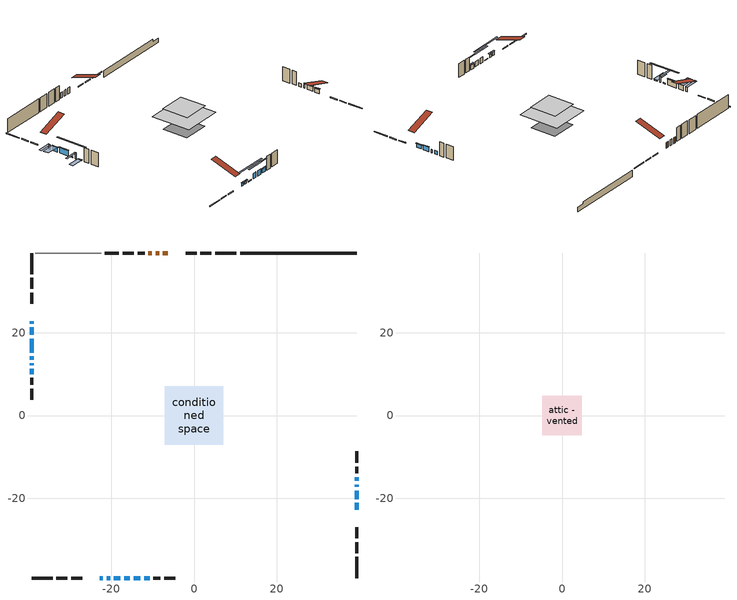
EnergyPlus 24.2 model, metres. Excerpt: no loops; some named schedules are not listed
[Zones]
conditioned space
 floor othersidecoefficients (Floor1 construction): -2.07,-2.07 -2.07,2.07 2.07,2.07 2.07,-2.07 z0.31
 floor adiabatic (AdiabaticFloorConstruction): -7.03,-7.03 -7.03,7.03 7.03,7.03 7.03,-7.03 z2.75
 floor foundation (Slab1 construction): -4.59,-4.59 -4.59,4.59 4.59,4.59 4.59,-4.59 z-2.01
 wall outside (RimJoist1 construction): 10.23,39.32 5.11,39.32 / -39.32,-39.32 -34.21,-39.32 / -39.32,39.32 -39.32,34.21 / 39.32,-39.32 39.32,-34.21 z0.31:0.61
 wall outside (RimJoist2 construction): 4.18,39.32 1.54,39.32 / -33.28,-39.32 -30.64,-39.32 / -39.32,33.28 -39.32,30.64 / 39.32,-33.28 39.32,-30.64 z0.31:0.61
 wall outside (RimJoist3 construction): 0.61,39.32 -2.02,39.32 / -29.71,-39.32 -27.07,-39.32 / -39.32,29.71 -39.32,27.07 / 39.32,-29.71 39.32,-27.07 z0.31:0.61
 wall outside (AdiabaticWallConstruction 1): -6.32,39.32 -7.53,39.32 / -10.21,39.32 -11.02,39.32 z0.31:2.34
 wall outside (AdiabaticWallConstruction): -39.32,22.78 -39.32,22.24 z0.31:1.96; -39.32,21.31 -39.32,19.48 z0.31:2.04; 39.32,-22.78 39.32,-21.15 z0.31:1.63; 39.32,-20.22 39.32,-18.16 z0.31:1.83; -22.78,-39.32 -22.04,-39.32 z0.31:1.45; -21.11,-39.32 -20.32,-39.32 z0.31:1.43; -39.32,18.56 -39.32,15.23 z0.31:2.28; -19.39,-39.32 -17.82,-39.32 / -39.32,14.31 -39.32,13.52 / -39.32,11.28 -39.32,10.01 z0.31:0.62; 39.32,-17.24 39.32,-16.74 / 39.32,-15.81 39.32,-14.94 z0.31:1.53; -16.89,-39.32 -15.54,-39.32 / -14.62,-39.32 -12.99,-39.32 z0.31:2.16; -12.06,-39.32 -10.74,-39.32 z0.31:1.86; -39.32,12.59 -39.32,12.21 z0.31:2.37
 wall outside (Wall1 construction): -11.95,39.32 -13.61,39.32 / -9.81,-39.32 -8.15,-39.32 / -39.32,9.08 -39.32,7.42 / 39.32,-14.01 39.32,-12.35 z0.31:5.19
 wall outside (Wall2 construction): -14.54,39.32 -17.26,39.32 / -7.22,-39.32 -4.5,-39.32 / -39.32,6.49 -39.32,3.77 / 39.32,-11.43 39.32,-8.71 z0.31:5.19
 wall foundation (FoundationWall1 construction): 11.16,39.32,-2.01 11.16,39.32,0.31 36.51,39.32,0.31 36.51,39.32,-0.53 39.32,39.32,-0.53 39.32,39.32,-2.01
 wall othersidecoefficients (AdiabaticWallConstruction 1): -8.46,39.32 -9.28,39.32 z0.31:2.34
 wall othersidecoefficients (Wall3 construction): -18.19,39.32 -21.55,39.32 z0.31:5.19
 wall adiabatic (Wall4 construction): -22.48,39.32 -38.39,39.32 z0.31:5.19
 window (WindowConstruction 13): -39.32,22.78 -39.32,22.24 z0.31:1.96
 window (WindowConstruction 7): -39.32,21.31 -39.32,19.48 z0.31:2.04
 window (WindowConstruction 8): 39.32,-22.78 39.32,-21.15 z0.31:1.63
 window (WindowConstruction 9): 39.32,-20.22 39.32,-18.16 z0.31:1.83
 window (WindowConstruction 10): -22.78,-39.32 -22.04,-39.32 z0.31:1.45
 window (WindowConstruction 11): -21.11,-39.32 -20.32,-39.32 z0.31:1.43
 window (WindowConstruction 12): -39.32,18.56 -39.32,15.23 z0.31:2.28
 window (WindowConstruction 14): -19.39,-39.32 -17.82,-39.32 z0.31:0.61
 window (WindowConstruction 15): -39.32,14.3 -39.32,13.52 z0.31:0.61
 window (WindowConstruction): 39.32,-17.24 39.32,-16.74 z0.31:1.53
 window (WindowConstruction 1): 39.32,-15.81 39.32,-14.94 z0.31:1.53
 window (WindowConstruction 2): -16.89,-39.32 -15.54,-39.32 z0.31:2.16
 window (WindowConstruction 3): -14.62,-39.32 -12.99,-39.32 z0.31:2.16
 window (WindowConstruction 4): -12.06,-39.32 -10.74,-39.32 z0.31:1.86
 window (WindowConstruction 5): -39.32,12.59 -39.32,12.21 z0.31:2.37
 window (WindowConstruction 6): -39.32,11.28 -39.32,10.01 z0.31:0.61
 door (Door): -6.32,39.32 -7.53,39.32 z0.31:2.34
 door inside (Door 1): -8.46,39.32 -9.28,39.32 z0.31:2.34
 door (Door 2): -10.21,39.32 -11.02,39.32 z0.31:2.34
 ceiling adiabatic (AdiabaticFloorConstruction): 7.03,-7.03 7.03,7.03 -7.03,7.03 -7.03,-7.03 z2.75
attic - vented
 floor to conditioned space (Floor2 construction Reversed): -4.75,-4.75 -4.75,4.75 4.75,4.75 4.75,-4.75 z5.19
 roof outside (Roof1 construction): -5.39,39.32,5.19 -5.39,30.07,8.27 -2.95,30.07,8.27 -2.95,39.32,5.19; -23.7,-39.32,5.19 -23.7,-30.07,8.27 -26.14,-30.07,8.27 -26.14,-39.32,5.19; -39.32,23.7,5.19 -30.07,23.7,8.27 -30.07,26.14,8.27 -39.32,26.14,5.19; 39.32,-23.7,5.19 30.07,-23.7,8.27 30.07,-26.14,8.27 39.32,-26.14,5.19
shading: -39.32,22.15 -39.32,22.87 -44.07,22.87 -44.07,22.15 z2.05; -39.32,19.39 -39.32,21.4 -44.07,21.4 -44.07,19.39 z2.13; 39.32,-20.95 39.32,-22.98 39.73,-22.98 39.73,-20.95 z1.83; 39.32,-17.96 39.32,-20.42 39.73,-20.42 39.73,-17.96 z2.04; -21.84,-39.32 -22.98,-39.32 -22.98,-39.73 -21.84,-39.73 z1.65; -20.12,-39.32 -21.31,-39.32 -21.31,-39.73 -20.12,-39.73 z1.63; -39.32,15.03 -39.32,18.76 -39.73,18.76 -39.73,15.03 z2.48; -12.71,-39.32 -24.5,-39.32 -24.5,-39.73 -12.71,-39.73 z5.73; -39.32,8.41 -39.32,19.42 -39.73,19.42 -39.73,8.41 z5.73; -12.91,-39.32 -19.53,-39.32 -19.53,-39.73 -12.91,-39.73 z4.8; -10.35,-39.32 -17.26,-39.32 -17.26,-39.73 -10.35,-39.73 z4.8; -10.54,-39.32 -12.26,-39.32 -12.26,-39.73 -10.54,-39.73 z2.06; -39.32,12.12 -39.32,12.68 -44.07,12.68 -44.07,12.12 z2.46; -39.32,9.92 -39.32,11.37 -44.07,11.37 -44.07,9.92 z0.71
[Building]
Building 1: Terrain=Suburbs
[Site:Location]
Toronto City Centre_ON: Latitude {deg}=43.63; Longitude {deg}=-79.39; Time Zone {hr}=-5; Elevation {m}=77; Keep Site Location Information=Yes
[Site:GroundTemperature:Shallow]
5.01852, 3.26908, 3.12898, 3.95918, 7.29196, 10.6092, 13.4851, 15.3069, 15.4617, 13.9799, 11.1774, 7.9619
[Site:WaterMainsTemperature]
Calculation Method=Schedule; Temperature Schedule=mains temperature schedule
[Material] Roughness=Rough; Thermal Absorptance=0.9
Name | Thickness {m} | Conductivity {W/m-K} | Density {kg/m3} | Specific Heat {J/kg-K} | Solar Absorptance | Visible Absorptance
asphalt or fiberglass shingles | 0.00635 | 0.162714 | 1121.4 | 1465.45 | 0.4 | 0.4
ceiling loosefill ins | 0.0846667 | 0.0480833 | 16.02 | 1046.75 | 0.7 | 0.7
ceiling stud and cavity | 0.1397 | 0.0800577 | 65.682 | 1177.47 | 0.7 | 0.7
concrete 4.0 in. | 0.1016 | 1.803125 | 2242.8 | 837.4 | 0.7 | 0.7
concrete 8.0 in. | 0.2032 | 1.803125 | 2242.8 | 837.4 | 0.7 | 0.7
door material | 0.04445 | 0.053851 | 512.64 | 1214.23 | 0.7 | 0.7
door material 1 | 0.04445 | 0.060037 | 512.64 | 1214.23 | 0.7 | 0.7
door material 2 | 0.04445 | 0.20624 | 512.64 | 1214.23 | 0.7 | 0.7
exterior vertical ins | 0.00241454 | 0.029427 | 32.04 | 1214.23 | 0.7 | 0.7
floor covering | 0.0127 | 0.0433444 | 54.468 | 1339.84 | 0.6 | 0.6
floor rigid ins; wall rigid ins | 0.051816 | 0.029427 | 32.04 | 1214.23 | 0.7 | 0.7
floor rigid ins 1; wall rigid ins 2 | 0.512978 | 0.029427 | 32.04 | 1214.23 | 0.7 | 0.7
floor stud and cavity | 0.1397 | 0.109447 | 92.3553 | 1139.71 | 0.7 | 0.7
floor stud and cavity 1 | 0.1397 | 1.75129 | 37.0049 | 1207.88 | 0.7 | 0.7
furniture material conditioned space 1 | 0.1524 | 0.115458 | 640.8 | 1214.23 | 0.6 | 0.6
gypsum board | 0.0127 | 0.160291 | 801 | 837.4 | 0.6 | 0.6
gypsum board 1 | 0.0127 | 0.160291 | 801 | 837.4 | 0.7 | 0.7
osb sheathing 0.5 in. | 0.0127 | 0.115458 | 512.64 | 1214.23 | 0.7 | 0.7
osb sheathing 0.75 in. | 0.01905 | 0.115458 | 512.64 | 1214.23 | 0.7 | 0.7
osb sheathing 2.0 in. | 0.0508 | 0.115458 | 512.64 | 1214.23 | 0.7 | 0.7
rim joist rigid ins | 0.103632 | 0.029427 | 32.04 | 1214.23 | 0.7 | 0.7
rim joist stud and cavity | 0.0508 | 0.0506514 | 125.044 | 1163.47 | 0.6 | 0.6
rim joist stud and cavity 1 | 0.0508 | 0.0510096 | 125.044 | 1163.47 | 0.6 | 0.6
rim joist stud and cavity 2 | 0.0508 | 0.107068 | 50.32683 | 1063.81 | 0.6 | 0.6
wall rigid ins 1 | 0.051816 | 0.029427 | 32.04 | 1214.23 | 0.4 | 0.4
wall stud and cavity | 0.1397 | 0.17099 | 139.0536 | 1170.24 | 0.7 | 0.7
wall stud and cavity 1 | 0.1397 | 0.166679 | 139.0536 | 1170.24 | 0.7 | 0.7
wall stud and cavity 2 | 0.1397 | 0.273074 | 139.0536 | 1170.24 | 0.7 | 0.7
wall stud and cavity 3 | 0.1397 | 0.139547 | 139.0536 | 1170.24 | 0.7 | 0.7
wall stud and cavity 4 | 0.0889 | 0.380278 | 52.3479 | 1209.89 | 0.7 | 0.7
wall stud and cavity 5 | 0.0889 | 0.391764 | 83.0341 | 1211.67 | 0.7 | 0.7
wood siding | 0.0254 | 0.102417 | 544.68 | 1172.36 | 0.4 | 0.4
wood siding 1; wood siding 2; wood siding 3 | 0.0254 | 0.102417 | 544.68 | 1172.36 | 0.7 | 0.7
[WindowMaterial:SimpleGlazingSystem]
Name | U-Factor {W/m2-K} | Solar Heat Gain Coefficient
WindowMaterial | 2.515354 | 0.51
WindowMaterial 1 | 2.27915 | 0.58
WindowMaterial 10 | 2.24281 | 0.59
WindowMaterial 11 | 2.23202 | 0.6
WindowMaterial 12 | 3.29721 | 0.7
WindowMaterial 13 | 2.29164 | 0.58
WindowMaterial 14 | 2.56191 | 0.48
WindowMaterial 2 | 2.095182 | 0.64
WindowMaterial 3 | 2.17638 | 0.62
WindowMaterial 4 | 2.11392 | 0.63
WindowMaterial 5 | 2.4035 | 0.54
WindowMaterial 6 | 2.53296 | 0.5
WindowMaterial 7 | 2.0685 | 0.65
WindowMaterial 8 | 2.109377 | 0.64
WindowMaterial 9 | 2.07133 | 0.65
[Construction]
AdiabaticFloorConstruction: floor stud and cavity 1, floor rigid ins 1, osb sheathing 0.75 in., floor covering
AdiabaticWallConstruction: wood siding 2, wall rigid ins 2, wall stud and cavity 4, gypsum board
AdiabaticWallConstruction 1: wood siding 3, wall rigid ins 2, wall stud and cavity 4, gypsum board
Door: door material
Door 1: door material 1
Door 2: door material 2
Floor1 construction: floor stud and cavity, floor rigid ins, osb sheathing 0.75 in., floor covering
Floor2 construction Reversed: gypsum board, ceiling stud and cavity, ceiling loosefill ins
FoundationWall1 construction: concrete 8.0 in., gypsum board 1
furniture construction conditioned space 1: furniture material conditioned space 1
PartitionWallConstruction: gypsum board, wall stud and cavity 5, gypsum board
RimJoist1 construction: wood siding 1, rim joist rigid ins, osb sheathing 2.0 in., rim joist stud and cavity
RimJoist2 construction: wood siding 1, rim joist rigid ins, osb sheathing 2.0 in., rim joist stud and cavity 1
RimJoist3 construction: wood siding 1, rim joist stud and cavity 2
Roof1 construction: asphalt or fiberglass shingles
Slab1 construction: concrete 4.0 in.
Wall1 construction: wood siding, wall rigid ins, osb sheathing 0.5 in., wall stud and cavity, gypsum board
Wall2 construction: wood siding, wall rigid ins, osb sheathing 0.5 in., wall stud and cavity 1, gypsum board
Wall3 construction: wall rigid ins 1, osb sheathing 0.5 in., wall stud and cavity 2, gypsum board
Wall4 construction: wall rigid ins 1, osb sheathing 0.5 in., wall stud and cavity 3, gypsum board
WindowConstruction: WindowMaterial
WindowConstruction 1: WindowMaterial 1
WindowConstruction 10: WindowMaterial 10
WindowConstruction 11: WindowMaterial 11
WindowConstruction 12: WindowMaterial 12
WindowConstruction 13: WindowMaterial 13
WindowConstruction 14; WindowConstruction 15: WindowMaterial 14
WindowConstruction 2: WindowMaterial 2
WindowConstruction 3: WindowMaterial 3
WindowConstruction 4: WindowMaterial 4
WindowConstruction 5: WindowMaterial 5
WindowConstruction 6: WindowMaterial 6
WindowConstruction 7: WindowMaterial 7
WindowConstruction 8: WindowMaterial 8
WindowConstruction 9: WindowMaterial 9
[Zone] Multiplier=1; Part of Total Floor Area=Yes
Name | Volume {m3}
attic - vented | 45.1576
conditioned space | 720.1
[Space]
Name | Zone | Volume {m3}
attic - vented 1 | attic - vented | 45.1576
conditioned space 1 | conditioned space | 720.1
[ZoneInfiltration:EffectiveLeakageArea]
infil attic - vented 1: Zone or Space=attic - vented 1; Schedule=Always On Discrete; Effective Air Leakage Area {cm2}=3798.32; Stack Coefficient=0.000214432; Wind Coefficient=9.89385e-06
[ZoneMixing]
whole house fan mix: Zone or Space=attic - vented; Schedule=Always On Continuous; Design Flow Rate Calculation Method=Flow/Zone; Design Flow Rate {m3/s}=0; Source Zone or Space=conditioned space
[SurfaceProperty:OtherSideCoefficients]
other non-freezing space: Combined Convective/Radiative Film Coefficient {W/m2-K}=8.35; Constant Temperature Coefficient=1; External Dry-Bulb Temperature Coefficient=0; Ground Temperature Coefficient=0; Wind Speed Coefficient=0; Zone Air Temperature Coefficient=0; Constant Temperature Schedule=other non-freezing space; Previous Other Side Temperature Coefficient=0
[SurfaceProperty:ExposedFoundationPerimeter]
Slab1: Exposed Perimeter Calculation Method=TotalExposedPerimeter; Total Exposed Perimeter {m}=28.167
[InternalMass] Zone or ZoneList=conditioned space; Space or SpaceList=conditioned space 1
Name | Construction | Surface Area {m2}
furniture mass conditioned space 1 | furniture construction conditioned space 1 | 119.644
partition wall mass | PartitionWallConstruction | 299.11
[Lights]
interior lighting: Zone or ZoneList or Space or SpaceList=conditioned space 1; Schedule=interior lighting schedule; Design Level Calculation Method=LightingLevel; Lighting Level {W}=343.2; Return Air Fraction=0; Fraction Radiant=0.6; Fraction Visible=0.2; Fraction Replaceable=1
[People]
occupants: Zone or ZoneList or Space or SpaceList=conditioned space 1; Number of People Schedule=occupants schedule; Number of People Calculation Method=People; Number of People=3; Fraction Radiant=0.314171; Sensible Heat Fraction=0.56303; Activity Level Schedule=occupants activity schedule; Carbon Dioxide Generation Rate {m3/s-W}=0; Enable ASHRAE 55 Comfort Warnings=No; Mean Radiant Temperature Calculation Type=EnclosureAveraged
[ElectricEquipment] Zone or ZoneList or Space or SpaceList=conditioned space 1; Design Level Calculation Method=EquipmentLevel
Name | Schedule | Design Level {W} | Fraction Latent | Fraction Radiant | Fraction Lost
clothes dryer | clothes dryer schedule | 140.772 | 0.015 | 0.081 | 0.85
clothes washer | clothes washer schedule | 32.1985 | 0.03 | 0.162 | 0.7
cooking range | cooking range schedule | 208.969 | 0.08 | 0.432 | 0.2
dishwasher | dishwasher schedule | 66.8632 | 0.3 | 0.18 | 0.4
fridge | fridge schedule | 72.9452 | 0 | 0.6 | 0
mech vent bath fan 0 | mech vent bath fan 0 schedule | 50.2 | 0 | 0 | 1
mech vent bath fan 1 | mech vent bath fan 1 schedule | 50.2 | 0 | 0 | 1
mech vent house fan | mech vent house fan schedule | 0 | 0 | 0 | 1
mech vent house fan cfis | mech vent house fan cfis schedule | 0 | 0 | 0 | 0
mech vent range fan 0 | mech vent range fan 0 schedule | 57 | 0 | 0 | 1
misc plug loads | misc plug loads schedule | 494.7 | 0.045 | 0.513 | 0.1
whole house fan | Always On Discrete | 0 | 0 | 0 | 1
[OtherEquipment] Zone or ZoneList or Space or SpaceList=conditioned space 1; Design Level Calculation Method=EquipmentLevel
Name | Fuel Type | Schedule | Design Level {W} | Fraction Latent | Fraction Radiant | Fraction Lost
clothes dryer 1 | Electricity | clothes dryer schedule | 0 | 0.015 | 0.081 | 0.85
cooking range 1 | Electricity | cooking range schedule | 0 | 0.08 | 0.432 | 0.2
general water use latent | None | general water use schedule | 59.3978 | 1 | 0 | 0
general water use sensible | None | general water use schedule | -58.539 | 0 | 0.6 | 0
mech vent house fan latent load | None | Always On Discrete | 0 | 1 | 0 | 0
mech vent house fan sensible load | None | Always On Discrete | 0 | 0 | 0 | 0
water heater energy adjustment1 | NaturalGas | Always On Discrete | 0.01 | 0 | 0 | 1
[ZoneInfiltration:DesignFlowRate] Zone or ZoneList or Space or SpaceList=conditioned space 1; Schedule=Always On Discrete; Design Flow Rate Calculation Method=Flow/Zone; Design Flow Rate {m3/s}=0
infil flow; natural vent flow; whole house fan flow
[Foundation:Kiva]
Foundation Kiva 1: Initial Indoor Air Temperature {C}=18; Wall Height Above Grade {m}=0.309982; Wall Depth Below Slab {m}=0.2032; Custom Block Material Name 1=exterior vertical ins; Custom Block Depth 1 {m}=2.31999; Custom Block X Position 1 {m}=0.2159; Custom Block Z Position 1 {m}=0
[Foundation:Kiva:Settings]
Soil Conductivity {W/m-K}=0.849921; Soil Density {kg/m3}=1842.3; Soil Specific Heat {J/kg-K}=418.7; Ground Solar Absorptivity=0.9; Ground Thermal Absorptivity=0.9; Ground Surface Roughness {m}=0.03; Far-Field Width {m}=40; Deep-Ground Boundary Condition=ZeroFlux; Deep-Ground Depth {m}=40; Minimum Cell Dimension {m}=0.2; Maximum Cell Growth Coefficient=3; Simulation Timestep=Timestep
[Exterior:Lights]
exterior lighting: Schedule=exterior lighting schedule; Design Level {W}=75.6
[Schedule:Constant]
Name | Hourly Value
Always On Continuous; mech vent house fan schedule; mech vent house fan cfis schedule; Always On Discrete | 1
other non-freezing space; fridge schedule | 0
occupants activity schedule | 117.228
[Schedule:Week:Daily]
interior lighting schedule Week Rule - Jan1-Jan27: interior lighting schedule day, interior lighting schedule day, interior lighting schedule day, interior lighting schedule day, interior lighting schedule day, interior lighting schedule day, interior lighting schedule day, interior lighting schedule default day, interior lighting schedule default day, interior lighting schedule default day, interior lighting schedule default day, interior lighting schedule default day
interior lighting schedule Week Rule - Jan28-Feb3: interior lighting schedule day, interior lighting schedule day, interior lighting schedule day, interior lighting schedule day, interior lighting schedule day 1, interior lighting schedule day 1, interior lighting schedule day 1, interior lighting schedule default day, interior lighting schedule default day, interior lighting schedule default day, interior lighting schedule default day, interior lighting schedule default day
interior lighting schedule Week Rule - Feb4-Feb24: interior lighting schedule day 1, interior lighting schedule day 1, interior lighting schedule day 1, interior lighting schedule day 1, interior lighting schedule day 1, interior lighting schedule day 1, interior lighting schedule day 1, interior lighting schedule default day, interior lighting schedule default day, interior lighting schedule default day, interior lighting schedule default day, interior lighting schedule default day
interior lighting schedule Week Rule - Feb25-Mar3: interior lighting schedule day 1, interior lighting schedule day 1, interior lighting schedule day 1, interior lighting schedule day 1, interior lighting schedule day 2, interior lighting schedule day 2, interior lighting schedule day 2, interior lighting schedule default day, interior lighting schedule default day, interior lighting schedule default day, interior lighting schedule default day, interior lighting schedule default day
interior lighting schedule Week Rule - Mar4-Mar31: interior lighting schedule day 2, interior lighting schedule day 2, interior lighting schedule day 2, interior lighting schedule day 2, interior lighting schedule day 2, interior lighting schedule day 2, interior lighting schedule day 2, interior lighting schedule default day, interior lighting schedule default day, interior lighting schedule default day, interior lighting schedule default day, interior lighting schedule default day
interior lighting schedule Week Rule - Apr1-Apr28: interior lighting schedule day 3, interior lighting schedule day 3, interior lighting schedule day 3, interior lighting schedule day 3, interior lighting schedule day 3, interior lighting schedule day 3, interior lighting schedule day 3, interior lighting schedule default day, interior lighting schedule default day, interior lighting schedule default day, interior lighting schedule default day, interior lighting schedule default day
interior lighting schedule Week Rule - Apr29-May5: interior lighting schedule day 3, interior lighting schedule day 3, interior lighting schedule day 4, interior lighting schedule day 4, interior lighting schedule day 4, interior lighting schedule day 4, interior lighting schedule day 4, interior lighting schedule default day, interior lighting schedule default day, interior lighting schedule default day, interior lighting schedule default day, interior lighting schedule default day
interior lighting schedule Week Rule - May6-May26: interior lighting schedule day 4, interior lighting schedule day 4, interior lighting schedule day 4, interior lighting schedule day 4, interior lighting schedule day 4, interior lighting schedule day 4, interior lighting schedule day 4, interior lighting schedule default day, interior lighting schedule default day, interior lighting schedule default day, interior lighting schedule default day, interior lighting schedule default day
interior lighting schedule Week Rule - May27-Jun2: interior lighting schedule day 4, interior lighting schedule day 4, interior lighting schedule day 4, interior lighting schedule day 4, interior lighting schedule day 4, interior lighting schedule day 5, interior lighting schedule day 5, interior lighting schedule default day, interior lighting schedule default day, interior lighting schedule default day, interior lighting schedule default day, interior lighting schedule default day
interior lighting schedule Week Rule - Jun3-Jun30: interior lighting schedule day 5, interior lighting schedule day 5, interior lighting schedule day 5, interior lighting schedule day 5, interior lighting schedule day 5, interior lighting schedule day 5, interior lighting schedule day 5, interior lighting schedule default day, interior lighting schedule default day, interior lighting schedule default day, interior lighting schedule default day, interior lighting schedule default day
interior lighting schedule Week Rule - Jul1-Jul28: interior lighting schedule day 6, interior lighting schedule day 6, interior lighting schedule day 6, interior lighting schedule day 6, interior lighting schedule day 6, interior lighting schedule day 6, interior lighting schedule day 6, interior lighting schedule default day, interior lighting schedule default day, interior lighting schedule default day, interior lighting schedule default day, interior lighting schedule default day
interior lighting schedule Week Rule - Jul29-Aug4: interior lighting schedule day 6, interior lighting schedule day 6, interior lighting schedule day 6, interior lighting schedule day 7, interior lighting schedule day 7, interior lighting schedule day 7, interior lighting schedule day 7, interior lighting schedule default day, interior lighting schedule default day, interior lighting schedule default day, interior lighting schedule default day, interior lighting schedule default day
interior lighting schedule Week Rule - Aug5-Aug25: interior lighting schedule day 7, interior lighting schedule day 7, interior lighting schedule day 7, interior lighting schedule day 7, interior lighting schedule day 7, interior lighting schedule day 7, interior lighting schedule day 7, interior lighting schedule default day, interior lighting schedule default day, interior lighting schedule default day, interior lighting schedule default day, interior lighting schedule default day
interior lighting schedule Week Rule - Aug26-Sep1: interior lighting schedule day 7, interior lighting schedule day 7, interior lighting schedule day 7, interior lighting schedule day 7, interior lighting schedule day 7, interior lighting schedule day 7, interior lighting schedule day 8, interior lighting schedule default day, interior lighting schedule default day, interior lighting schedule default day, interior lighting schedule default day, interior lighting schedule default day
interior lighting schedule Week Rule - Sep2-Sep29: interior lighting schedule day 8, interior lighting schedule day 8, interior lighting schedule day 8, interior lighting schedule day 8, interior lighting schedule day 8, interior lighting schedule day 8, interior lighting schedule day 8, interior lighting schedule default day, interior lighting schedule default day, interior lighting schedule default day, interior lighting schedule default day, interior lighting schedule default day
interior lighting schedule Week Rule - Sep30-Oct6: interior lighting schedule day 8, interior lighting schedule day 9, interior lighting schedule day 9, interior lighting schedule day 9, interior lighting schedule day 9, interior lighting schedule day 9, interior lighting schedule day 9, interior lighting schedule default day, interior lighting schedule default day, interior lighting schedule default day, interior lighting schedule default day, interior lighting schedule default day
interior lighting schedule Week Rule - Oct7-Oct27: interior lighting schedule day 9, interior lighting schedule day 9, interior lighting schedule day 9, interior lighting schedule day 9, interior lighting schedule day 9, interior lighting schedule day 9, interior lighting schedule day 9, interior lighting schedule default day, interior lighting schedule default day, interior lighting schedule default day, interior lighting schedule default day, interior lighting schedule default day
interior lighting schedule Week Rule - Oct28-Nov3: interior lighting schedule day 9, interior lighting schedule day 9, interior lighting schedule day 9, interior lighting schedule day 9, interior lighting schedule day 10, interior lighting schedule day 10, interior lighting schedule day 10, interior lighting schedule default day, interior lighting schedule default day, interior lighting schedule default day, interior lighting schedule default day, interior lighting schedule default day
interior lighting schedule Week Rule - Nov4-Nov24: interior lighting schedule day 10, interior lighting schedule day 10, interior lighting schedule day 10, interior lighting schedule day 10, interior lighting schedule day 10, interior lighting schedule day 10, interior lighting schedule day 10, interior lighting schedule default day, interior lighting schedule default day, interior lighting schedule default day, interior lighting schedule default day, interior lighting schedule default day
interior lighting schedule Week Rule - Nov25-Dec1: interior lighting schedule day 10, interior lighting schedule day 10, interior lighting schedule day 10, interior lighting schedule day 10, interior lighting schedule day 10, interior lighting schedule day 10, interior lighting schedule day 11, interior lighting schedule default day, interior lighting schedule default day, interior lighting schedule default day, interior lighting schedule default day, interior lighting schedule default day
interior lighting schedule Week Rule - Dec2-Dec31: interior lighting schedule day 11, interior lighting schedule day 11, interior lighting schedule day 11, interior lighting schedule day 11, interior lighting schedule day 11, interior lighting schedule day 11, interior lighting schedule day 11, interior lighting schedule default day, interior lighting schedule default day, interior lighting schedule default day, interior lighting schedule default day, interior lighting schedule default day
occupants schedule Week Rule - Jan1-Dec31: occupants schedule day, occupants schedule day, occupants schedule day, occupants schedule day, occupants schedule day, occupants schedule day, occupants schedule day, occupants schedule default day, occupants schedule default day, occupants schedule default day, occupants schedule default day, occupants schedule default day
clothes dryer schedule Week Rule - Jan1-Dec31: clothes dryer schedule day, clothes dryer schedule day, clothes dryer schedule day, clothes dryer schedule day, clothes dryer schedule day, clothes dryer schedule day, clothes dryer schedule day, clothes dryer schedule default day, clothes dryer schedule default day, clothes dryer schedule default day, clothes dryer schedule default day, clothes dryer schedule default day
clothes washer schedule Week Rule - Jan1-Dec31: clothes washer schedule day, clothes washer schedule day, clothes washer schedule day, clothes washer schedule day, clothes washer schedule day, clothes washer schedule day, clothes washer schedule day, clothes washer schedule default day, clothes washer schedule default day, clothes washer schedule default day, clothes washer schedule default day, clothes washer schedule default day
cooking range schedule Week Rule - Jan1-Dec31: cooking range schedule day, cooking range schedule day, cooking range schedule day, cooking range schedule day, cooking range schedule day, cooking range schedule day, cooking range schedule day, cooking range schedule default day, cooking range schedule default day, cooking range schedule default day, cooking range schedule default day, cooking range schedule default day
dishwasher schedule Week Rule - Jan1-Dec31: dishwasher schedule day, dishwasher schedule day, dishwasher schedule day, dishwasher schedule day, dishwasher schedule day, dishwasher schedule day, dishwasher schedule day, dishwasher schedule default day, dishwasher schedule default day, dishwasher schedule default day, dishwasher schedule default day, dishwasher schedule default day
mech vent bath fan 0 schedule Week Rule - Jan1-Dec31: mech vent bath fan 0 schedule day, mech vent bath fan 0 schedule day, mech vent bath fan 0 schedule day, mech vent bath fan 0 schedule day, mech vent bath fan 0 schedule day, mech vent bath fan 0 schedule day, mech vent bath fan 0 schedule day, mech vent bath fan 0 schedule default day, mech vent bath fan 0 schedule default day, mech vent bath fan 0 schedule default day, mech vent bath fan 0 schedule default day, mech vent bath fan 0 schedule default day
mech vent bath fan 1 schedule Week Rule - Jan1-Dec31: mech vent bath fan 1 schedule day, mech vent bath fan 1 schedule day, mech vent bath fan 1 schedule day, mech vent bath fan 1 schedule day, mech vent bath fan 1 schedule day, mech vent bath fan 1 schedule day, mech vent bath fan 1 schedule day, mech vent bath fan 1 schedule default day, mech vent bath fan 1 schedule default day, mech vent bath fan 1 schedule default day, mech vent bath fan 1 schedule default day, mech vent bath fan 1 schedule default day
mech vent range fan 0 schedule Week Rule - Jan1-Dec31: mech vent range fan 0 schedule day, mech vent range fan 0 schedule day, mech vent range fan 0 schedule day, mech vent range fan 0 schedule day, mech vent range fan 0 schedule day, mech vent range fan 0 schedule day, mech vent range fan 0 schedule day, mech vent range fan 0 schedule default day, mech vent range fan 0 schedule default day, mech vent range fan 0 schedule default day, mech vent range fan 0 schedule default day, mech vent range fan 0 schedule default day
misc plug loads schedule Week Rule - Jan1-Dec31: misc plug loads schedule day, misc plug loads schedule day, misc plug loads schedule day, misc plug loads schedule day, misc plug loads schedule day, misc plug loads schedule day, misc plug loads schedule day, misc plug loads schedule default day, misc plug loads schedule default day, misc plug loads schedule default day, misc plug loads schedule default day, misc plug loads schedule default day
general water use schedule Week Rule - Jan1-Dec31: general water use schedule day, general water use schedule day, general water use schedule day, general water use schedule day, general water use schedule day, general water use schedule day, general water use schedule day, general water use schedule default day, general water use schedule default day, general water use schedule default day, general water use schedule default day, general water use schedule default day
exterior lighting schedule Week Rule - Jan1-Jan27: exterior lighting schedule day, exterior lighting schedule day, exterior lighting schedule day, exterior lighting schedule day, exterior lighting schedule day, exterior lighting schedule day, exterior lighting schedule day, exterior lighting schedule default day, exterior lighting schedule default day, exterior lighting schedule default day, exterior lighting schedule default day, exterior lighting schedule default day
exterior lighting schedule Week Rule - Jan28-Feb3: exterior lighting schedule day, exterior lighting schedule day, exterior lighting schedule day, exterior lighting schedule day, exterior lighting schedule day 1, exterior lighting schedule day 1, exterior lighting schedule day 1, exterior lighting schedule default day, exterior lighting schedule default day, exterior lighting schedule default day, exterior lighting schedule default day, exterior lighting schedule default day
exterior lighting schedule Week Rule - Feb4-Feb24: exterior lighting schedule day 1, exterior lighting schedule day 1, exterior lighting schedule day 1, exterior lighting schedule day 1, exterior lighting schedule day 1, exterior lighting schedule day 1, exterior lighting schedule day 1, exterior lighting schedule default day, exterior lighting schedule default day, exterior lighting schedule default day, exterior lighting schedule default day, exterior lighting schedule default day
exterior lighting schedule Week Rule - Feb25-Mar3: exterior lighting schedule day 1, exterior lighting schedule day 1, exterior lighting schedule day 1, exterior lighting schedule day 1, exterior lighting schedule day 2, exterior lighting schedule day 2, exterior lighting schedule day 2, exterior lighting schedule default day, exterior lighting schedule default day, exterior lighting schedule default day, exterior lighting schedule default day, exterior lighting schedule default day
exterior lighting schedule Week Rule - Mar4-Mar31: exterior lighting schedule day 2, exterior lighting schedule day 2, exterior lighting schedule day 2, exterior lighting schedule day 2, exterior lighting schedule day 2, exterior lighting schedule day 2, exterior lighting schedule day 2, exterior lighting schedule default day, exterior lighting schedule default day, exterior lighting schedule default day, exterior lighting schedule default day, exterior lighting schedule default day
exterior lighting schedule Week Rule - Apr1-Apr28: exterior lighting schedule day 3, exterior lighting schedule day 3, exterior lighting schedule day 3, exterior lighting schedule day 3, exterior lighting schedule day 3, exterior lighting schedule day 3, exterior lighting schedule day 3, exterior lighting schedule default day, exterior lighting schedule default day, exterior lighting schedule default day, exterior lighting schedule default day, exterior lighting schedule default day
[Schedule:Year]
interior lighting schedule: interior lighting schedule Week Rule - Jan1-Jan27, 1, 1, 1, 27, interior lighting schedule Week Rule - Jan28-Feb3, 1, 28, 2, 3, interior lighting schedule Week Rule - Feb4-Feb24, 2, 4, 2, 24, interior lighting schedule Week Rule - Feb25-Mar3, 2, 25, 3, 3, interior lighting schedule Week Rule - Mar4-Mar31, 3, 4, 3, 31, interior lighting schedule Week Rule - Apr1-Apr28, 4, 1, 4, 28, interior lighting schedule Week Rule - Apr29-May5, 4, 29, 5, 5, interior lighting schedule Week Rule - May6-May26, 5, 6, 5, 26, interior lighting schedule Week Rule - May27-Jun2, 5, 27, 6, 2, interior lighting schedule Week Rule - Jun3-Jun30, 6, 3, 6, 30, interior lighting schedule Week Rule - Jul1-Jul28, 7, 1, 7, 28, interior lighting schedule Week Rule - Jul29-Aug4, 7, 29, 8, 4, interior lighting schedule Week Rule - Aug5-Aug25, 8, 5, 8, 25, interior lighting schedule Week Rule - Aug26-Sep1, 8, 26, 9, 1, interior lighting schedule Week Rule - Sep2-Sep29, 9, 2, 9, 29, interior lighting schedule Week Rule - Sep30-Oct6, 9, 30, 10, 6, interior lighting schedule Week Rule - Oct7-Oct27, 10, 7, 10, 27, interior lighting schedule Week Rule - Oct28-Nov3, 10, 28, 11, 3, interior lighting schedule Week Rule - Nov4-Nov24, 11, 4, 11, 24, interior lighting schedule Week Rule - Nov25-Dec1, 11, 25, 12, 1, interior lighting schedule Week Rule - Dec2-Dec31, 12, 2, 12, 31
occupants schedule: occupants schedule Week Rule - Jan1-Dec31, 1, 1, 12, 31
clothes dryer schedule: clothes dryer schedule Week Rule - Jan1-Dec31, 1, 1, 12, 31
clothes washer schedule: clothes washer schedule Week Rule - Jan1-Dec31, 1, 1, 12, 31
cooking range schedule: cooking range schedule Week Rule - Jan1-Dec31, 1, 1, 12, 31
dishwasher schedule: dishwasher schedule Week Rule - Jan1-Dec31, 1, 1, 12, 31
mech vent bath fan 0 schedule: mech vent bath fan 0 schedule Week Rule - Jan1-Dec31, 1, 1, 12, 31
mech vent bath fan 1 schedule: mech vent bath fan 1 schedule Week Rule - Jan1-Dec31, 1, 1, 12, 31
mech vent range fan 0 schedule: mech vent range fan 0 schedule Week Rule - Jan1-Dec31, 1, 1, 12, 31
misc plug loads schedule: misc plug loads schedule Week Rule - Jan1-Dec31, 1, 1, 12, 31
general water use schedule: general water use schedule Week Rule - Jan1-Dec31, 1, 1, 12, 31
exterior lighting schedule: exterior lighting schedule Week Rule - Jan1-Jan27, 1, 1, 1, 27, exterior lighting schedule Week Rule - Jan28-Feb3, 1, 28, 2, 3, exterior lighting schedule Week Rule - Feb4-Feb24, 2, 4, 2, 24, exterior lighting schedule Week Rule - Feb25-Mar3, 2, 25, 3, 3, exterior lighting schedule Week Rule - Mar4-Mar31, 3, 4, 3, 31, exterior lighting schedule Week Rule - Apr1-Apr28, 4, 1, 4, 28, exterior lighting schedule Week Rule - Apr29-May5, 4, 29, 5, 5, exterior lighting schedule Week Rule - May6-May26, 5, 6, 5, 26, exterior lighting schedule Week Rule - May27-Jun2, 5, 27, 6, 2, exterior lighting schedule Week Rule - Jun3-Jun30, 6, 3, 6, 30, exterior lighting schedule Week Rule - Jul1-Jul28, 7, 1, 7, 28, exterior lighting schedule Week Rule - Jul29-Aug4, 7, 29, 8, 4, exterior lighting schedule Week Rule - Aug5-Aug25, 8, 5, 8, 25, exterior lighting schedule Week Rule - Aug26-Sep1, 8, 26, 9, 1, exterior lighting schedule Week Rule - Sep2-Sep29, 9, 2, 9, 29, exterior lighting schedule Week Rule - Sep30-Oct6, 9, 30, 10, 6, exterior lighting schedule Week Rule - Oct7-Oct27, 10, 7, 10, 27, exterior lighting schedule Week Rule - Oct28-Nov3, 10, 28, 11, 3, exterior lighting schedule Week Rule - Nov4-Nov24, 11, 4, 11, 24, exterior lighting schedule Week Rule - Nov25-Dec1, 11, 25, 12, 1, exterior lighting schedule Week Rule - Dec2-Dec31, 12, 2, 12, 31
[Schedule:Compact]
mains temperature schedule: Through: 01/01, For: AllDays, Until: 24:00, 8.80333, Through: 01/02, For: AllDays, Until: 24:00, 8.74333, Through: 01/03, For: AllDays, Until: 24:00, 8.68389, Through: 01/04, For: AllDays, Until: 24:00, 8.62611, Through: 01/05, For: AllDays, Until: 24:00, 8.56944, Through: 01/06, For: AllDays, Until: 24:00, 8.51389, Through: 01/07, For: AllDays, Until: 24:00, 8.45944, Through: 01/08, For: AllDays, Until: 24:00, 8.40611, Through: 01/09, For: AllDays, Until: 24:00, 8.35389, Through: 01/10, For: AllDays, Until: 24:00, 8.30278, Through: 01/11, For: AllDays, Until: 24:00, 8.25333, Through: 01/12, For: AllDays, Until: 24:00, 8.205, Through: 01/13, For: AllDays, Until: 24:00, 8.15778, Through: 01/14, For: AllDays, Until: 24:00, 8.11222, Through: 01/15, For: AllDays, Until: 24:00, 8.06778, Through: 01/16, For: AllDays, Until: 24:00, 8.02444, Through: 01/17, For: AllDays, Until: 24:00, 7.98222, Through: 01/18, For: AllDays, Until: 24:00, 7.94167, Through: 01/19, For: AllDays, Until: 24:00, 7.90222, Through: 01/20, For: AllDays, Until: 24:00, 7.86444, Through: 01/21, For: AllDays, Until: 24:00, 7.82778, Through: 01/22, For: AllDays, Until: 24:00, 7.79278, Through: 01/23, For: AllDays, Until: 24:00, 7.75889, Through: 01/24, For: AllDays, Until: 24:00, 7.72667, Through: 01/25, For: AllDays, Until: 24:00, 7.69556, Through: 01/26, For: AllDays, Until: 24:00, 7.66611, Through: 01/27, For: AllDays, Until: 24:00, 7.63778, Through: 01/28, For: AllDays, Until: 24:00, 7.61111, Through: 01/29, For: AllDays, Until: 24:00, 7.58556, Through: 01/30, For: AllDays, Until: 24:00, 7.56167, Through: 01/31, For: AllDays, Until: 24:00, 7.53944, Through: 02/01, For: AllDays, Until: 24:00, 7.51833, Through: 02/02, For: AllDays, Until: 24:00, 7.49889, Through: 02/03, For: AllDays, Until: 24:00, 7.48111, Through: 02/04, For: AllDays, Until: 24:00, 7.46444, Through: 02/05, For: AllDays, Until: 24:00, 7.44944, Through: 02/06, For: AllDays, Until: 24:00, 7.43556, Through: 02/07, For: AllDays, Until: 24:00, 7.42333, Through: 02/08, For: AllDays, Until: 24:00, 7.41278, Through: 02/09, For: AllDays, Until: 24:00, 7.40389, Through: 02/10, For: AllDays, Until: 24:00, 7.39611, Through: 02/11, For: AllDays, Until: 24:00, 7.39, Through: 02/12, For: AllDays, Until: 24:00, 7.38556, Through: 02/13, For: AllDays, Until: 24:00, 7.38222, Through: 02/14, For: AllDays, Until: 24:00, 7.38056, Through: 02/15, For: AllDays, Until: 24:00, 7.38056, Through: 02/16, For: AllDays, Until: 24:00, 7.38222, Through: 02/17, For: AllDays, Until: 24:00, 7.385, Through: 02/18, For: AllDays, Until: 24:00, 7.38944, Through: 02/19, For: AllDays, Until: 24:00, 7.395, Through: 02/20, For: AllDays, Until: 24:00, 7.40278, Through: 02/21, For: AllDays, Until: 24:00, 7.41167, Through: 02/22, For: AllDays, Until: 24:00, 7.42222, Through: 02/23, For: AllDays, Until: 24:00, 7.43389, Through: 02/24, For: AllDays, Until: 24:00, 7.44722, Through: 02/25, For: AllDays, Until: 24:00, 7.46222, Through: 02/26, For: AllDays, Until: 24:00, 7.47833, Through: 02/27, For: AllDays, Until: 24:00, 7.49611, Through: 02/28, For: AllDays, Until: 24:00, 7.51556, Through: 03/01, For: AllDays, Until: 24:00, 7.53667, Through: 03/02, For: AllDays, Until: 24:00, 7.55889, Through: 03/03, For: AllDays, Until: 24:00, 7.58222, Through: 03/04, For: AllDays, Until: 24:00, 7.60722, Through: 03/05, For: AllDays, Until: 24:00, 7.63389, Through: 03/06, For: AllDays, Until: 24:00, 7.66222, Through: 03/07, For: AllDays, Until: 24:00, 7.69111, Through: 03/08, For: AllDays, Until: 24:00, 7.72222, Through: 03/09, For: AllDays, Until: 24:00, 7.75444, Through: 03/10, For: AllDays, Until: 24:00, 7.78778, Through: 03/11, For: AllDays, Until: 24:00, 7.82278, Through: 03/12, For: AllDays, Until: 24:00, 7.85944, Through: 03/13, For: AllDays, Until: 24:00, 7.89722, Through: 03/14, For: AllDays, Until: 24:00, 7.93611, Through: 03/15, For: AllDays, Until: 24:00, 7.97667, Through: 03/16, For: AllDays, Until: 24:00, 8.01833, Through: 03/17, For: AllDays, Until: 24:00, 8.06167, Through: 03/18, For: AllDays, Until: 24:00, 8.10611, Through: 03/19, For: AllDays, Until: 24:00, 8.15167, Through: 03/20, For: AllDays, Until: 24:00, 8.19833, Through: 03/21, For: AllDays, Until: 24:00, 8.24667, Through: 03/22, For: AllDays, Until: 24:00, 8.29611, Through: 03/23, For: AllDays, Until: 24:00, 8.34667, Through: 03/24, For: AllDays, Until: 24:00, 8.39889, Through: 03/25, For: AllDays, Until: 24:00, 8.45167, Through: 03/26, For: AllDays, Until: 24:00, 8.50611, Through: 03/27, For: AllDays, Until: 24:00, 8.56167, Through: 03/28, For: AllDays, Until: 24:00, 8.61833, Through: 03/29, For: AllDays, Until: 24:00, 8.67611, Through: 03/30, For: AllDays, Until: 24:00, 8.735, Through: 03/31, For: AllDays, Until: 24:00, 8.795, Through: 04/01, For: AllDays, Until: 24:00, 8.85611, Through: 04/02, For: AllDays, Until: 24:00, 8.91833, Through: 04/03, For: AllDays, Until: 24:00, 8.98167, Through: 04/04, For: AllDays, Until: 24:00, 9.04556, Through: 04/05, For: AllDays, Until: 24:00, 9.11111, Through: 04/06, For: AllDays, Until: 24:00, 9.17722, Through: 04/07, For: AllDays, Until: 24:00, 9.24444, Through: 04/08, For: AllDays, Until: 24:00, 9.31222, Through: 04/09, For: AllDays, Until: 24:00, 9.38167, Through: 04/10, For: AllDays, Until: 24:00, 9.45167, Through: 04/11, For: AllDays, Until: 24:00, 9.52222, Through: 04/12, For: AllDays, Until: 24:00, 9.59444, Through: 04/13, For: AllDays, Until: 24:00, 9.66667, Through: 04/14, For: AllDays, Until: 24:00, 9.74, Through: 04/15, For: AllDays, Until: 24:00, 9.81444, Through: 04/16, For: AllDays, Until: 24:00, 9.88944, Through: 04/17, For: AllDays, Until: 24:00, 9.96556, Through: 04/18, For: AllDays, Until: 24:00, 10.0417, Through: 04/19, For: AllDays, Until: 24:00, 10.1189, Through: 04/20, For: AllDays, Until: 24:00, 10.1972, Through: 04/21, For: AllDays, Until: 24:00, 10.2756, Through: 04/22, For: AllDays, Until: 24:00, 10.355, Through: 04/23, For: AllDays, Until: 24:00, 10.435, Through: 04/24, For: AllDays, Until: 24:00, 10.515, Through: 04/25, For: AllDays, Until: 24:00, 10.5961, Through: 04/26, For: AllDays, Until: 24:00, 10.6778, Through: 04/27, For: AllDays, Until: 24:00, 10.76, Through: 04/28, For: AllDays, Until: 24:00, 10.8428, Through: 04/29, For: AllDays, Until: 24:00, 10.9261, Through: 04/30, For: AllDays, Until: 24:00, 11.0094, Through: 05/01, For: AllDays, Until: 24:00, 11.0933, Through: 05/02, For: AllDays, Until: 24:00, 11.1778, Through: 05/03, For: AllDays, Until: 24:00, 11.2628, Through: 05/04, For: AllDays, Until: 24:00, 11.3478, Through: 05/05, For: AllDays, Until: 24:00, 11.4333, Through: 05/06, For: AllDays, Until: 24:00, 11.5189, Through: 05/07, For: AllDays, Until: 24:00, 11.605, Through: 05/08, For: AllDays, Until: 24:00, 11.6917, Through: 05/09, For: AllDays, Until: 24:00, 11.7778, Through: 05/10, For: AllDays, Until: 24:00, 11.865, Through: 05/11, For: AllDays, Until: 24:00, 11.9517, Through: 05/12, For: AllDays, Until: 24:00, 12.0389, Through: 05/13, For: AllDays, Until: 24:00, 12.1261, Through: 05/14, For: AllDays, Until: 24:00, 12.2133, Through: 05/15, For: AllDays, Until: 24:00, 12.3006, Through: 05/16, For: AllDays, Until: 24:00, 12.3883, Through: 05/17, For: AllDays, Until: 24:00, 12.4756, Through: 05/18, For: AllDays, Until: 24:00, 12.5628, Through: 05/19, For: AllDays, Until: 24:00, 12.6506, Through: 05/20, For: AllDays, Until: 24:00, 12.7378, Through: 05/21, For: AllDays, Until: 24:00, 12.825, Through: 05/22, For: AllDays, Until: 24:00, 12.9122, Through: 05/23, For: AllDays, Until: 24:00, 12.9994, Through: 05/24, For: AllDays, Until: 24:00, 13.0861, Through: 05/25, For: AllDays, Until: 24:00, 13.1728, Through: 05/26, For: AllDays, Until: 24:00, 13.2594, Through: 05/27, For: AllDays, Until: 24:00, 13.3456, Through: 05/28, For: AllDays, Until: 24:00, 13.4317, Through: 05/29, For: AllDays, Until: 24:00, 13.5172, Through: 05/30, For: AllDays, Until: 24:00, 13.6028, Through: 05/31, For: AllDays, Until: 24:00, 13.6878, Through: 06/01, For: AllDays, Until: 24:00, 13.7722, Through: 06/02, For: AllDays, Until: 24:00, 13.8567, Through: 06/03, For: AllDays, Until: 24:00, 13.9406, Through: 06/04, For: AllDays, Until: 24:00, 14.0239, Through: 06/05, For: AllDays, Until: 24:00, 14.1067, Through: 06/06, For: AllDays, Until: 24:00, 14.1894, Through: 06/07, For: AllDays, Until: 24:00, 14.2711, Through: 06/08, For: AllDays, Until: 24:00, 14.3528, Through: 06/09, For: AllDays, Until: 24:00, 14.4339, Through: 06/10, For: AllDays, Until: 24:00, 14.5139, Through: 06/11, For: AllDays, Until: 24:00, 14.5939, Through: 06/12, For: AllDays, Until: 24:00, 14.6728, Through: 06/13, For: AllDays, Until: 24:00, 14.7511, Through: 06/14, For: AllDays, Until: 24:00, 14.8289, Through: 06/15, For: AllDays, Until: 24:00, 14.9061, Through: 06/16, For: AllDays, Until: 24:00, 14.9822, Through: 06/17, For: AllDays, Until: 24:00, 15.0578, Through: 06/18, For: AllDays, Until: 24:00, 15.1328, Through: 06/19, For: AllDays, Until: 24:00, 15.2067, Through: 06/20, For: AllDays, Until: 24:00, 15.28, Through: 06/21, For: AllDays, Until: 24:00, 15.3522, Through: 06/22, For: AllDays, Until: 24:00, 15.4239, Through: 06/23, For: AllDays, Until: 24:00, 15.4944, Through: 06/24, For: AllDays, Until: 24:00, 15.5639, Through: 06/25, For: AllDays, Until: 24:00, 15.6328, Through: 06/26, For: AllDays, Until: 24:00, 15.7006, Through: 06/27, For: AllDays, Until: 24:00, 15.7678, Through: 06/28, For: AllDays, Until: 24:00, 15.8333, Through: 06/29, For: AllDays, Until: 24:00, 15.8983, Through: 06/30, For: AllDays, Until: 24:00, 15.9622, Through: 07/01, For: AllDays, Until: 24:00, 16.025, Through: 07/02, For: AllDays, Until: 24:00, 16.0872, Through: 07/03, For: AllDays, Until: 24:00, 16.1478, Through: 07/04, For: AllDays, Until: 24:00, 16.2072, Through: 07/05, For: AllDays, Until: 24:00, 16.2661, Through: 07/06, For: AllDays, Until: 24:00, 16.3233, Through: 07/07, For: AllDays, Until: 24:00, 16.3794, Through: 07/08, For: AllDays, Until: 24:00, 16.435, Through: 07/09, For: AllDays, Until: 24:00, 16.4889, Through: 07/10, For: AllDays, Until: 24:00, 16.5417, Through: 07/11, For: AllDays, Until: 24:00, 16.5928, Through: 07/12, For: AllDays, Until: 24:00, 16.6433, Through: 07/13, For: AllDays, Until: 24:00, 16.6922, Through: 07/14, For: AllDays, Until: 24:00, 16.74, Through: 07/15, For: AllDays, Until: 24:00, 16.7867, Through: 07/16, For: AllDays, Until: 24:00, 16.8322, Through: 07/17, For: AllDays, Until: 24:00, 16.8761, Through: 07/18, For: AllDays, Until: 24:00, 16.9189, Through: 07/19, For: AllDays, Until: 24:00, 16.96, Through: 07/20, For: AllDays, Until: 24:00, 17, Through: 07/21, For: AllDays, Until: 24:00, 17.0389, Through: 07/22, For: AllDays, Until: 24:00, 17.0761, Through: 07/23, For: AllDays, Until: 24:00, 17.1122, Through: 07/24, For: AllDays, Until: 24:00, 17.1467, Through: 07/25, For: AllDays, Until: 24:00, 17.18, Through: 07/26, For: AllDays, Until: 24:00, 17.2117, Through: 07/27, For: AllDays, Until: 24:00, 17.2422, Through: 07/28, For: AllDays, Until: 24:00, 17.2711, Through: 07/29, For: AllDays, Until: 24:00, 17.2983, Through: 07/30, For: AllDays, Until: 24:00, 17.3244, Through: 07/31, For: AllDays, Until: 24:00, 17.3494, Through: 08/01, For: AllDays, Until: 24:00, 17.3728, Through: 08/02, For: AllDays, Until: 24:00, 17.3944, Through: 08/03, For: AllDays, Until: 24:00, 17.4144, Through: 08/04, For: AllDays, Until: 24:00, 17.4333, Through: 08/05, For: AllDays, Until: 24:00, 17.4506, Through: 08/06, For: AllDays, Until: 24:00, 17.4667, Through: 08/07, For: AllDays, Until: 24:00, 17.4811, Through: 08/08, For: AllDays, Until: 24:00, 17.4939, Through: 08/09, For: AllDays, Until: 24:00, 17.5056, Through: 08/10, For: AllDays, Until: 24:00, 17.5156, Through: 08/11, For: AllDays, Until: 24:00, 17.5239, Through: 08/12, For: AllDays, Until: 24:00, 17.5311, Through: 08/13, For: AllDays, Until: 24:00, 17.5361, Through: 08/14, For: AllDays, Until: 24:00, 17.54, Through: 08/15, For: AllDays, Until: 24:00, 17.5428, Through: 08/16, For: AllDays, Until: 24:00, 17.5439, Through: 08/17, For: AllDays, Until: 24:00, 17.5433, Through: 08/18, For: AllDays, Until: 24:00, 17.5411, Through: 08/19, For: AllDays, Until: 24:00, 17.5372, Through: 08/20, For: AllDays, Until: 24:00, 17.5322, Through: 08/21, For: AllDays, Until: 24:00, 17.5256, Through: 08/22, For: AllDays, Until: 24:00, 17.5178, Through: 08/23, For: AllDays, Until: 24:00, 17.5083, Through: 08/24, For: AllDays, Until: 24:00, 17.4972, Through: 08/25, For: AllDays, Until: 24:00, 17.4844, Through: 08/26, For: AllDays, Until: 24:00, 17.4706, Through: 08/27, For: AllDays, Until: 24:00, 17.455, Through: 08/28, For: AllDays, Until: 24:00, 17.4378, Through: 08/29, For: AllDays, Until: 24:00, 17.4194, Through: 08/30, For: AllDays, Until: 24:00, 17.3994, Through: 08/31, For: AllDays, Until: 24:00, 17.3778, Through: 09/01, For: AllDays, Until: 24:00, 17.355, Through: 09/02, For: AllDays, Until: 24:00, 17.3311, Through: 09/03, For: AllDays, Until: 24:00, 17.305, Through: 09/04, For: AllDays, Until: 24:00, 17.2778, Through: 09/05, For: AllDays, Until: 24:00, 17.2494, Through: 09/06, For: AllDays, Until: 24:00, 17.2194, Through: 09/07, For: AllDays, Until: 24:00, 17.1878, Through: 09/08, For: AllDays, Until: 24:00, 17.155, Through: 09/09, For: AllDays, Until: 24:00, 17.1206, Through: 09/10, For: AllDays, Until: 24:00, 17.085, Through: 09/11, For: AllDays, Until: 24:00, 17.0483, Through: 09/12, For: AllDays, Until: 24:00, 17.01, Through: 09/13, For: AllDays, Until: 24:00, 16.97, Through: 09/14, For: AllDays, Until: 24:00, 16.9289, Through: 09/15, For: AllDays, Until: 24:00, 16.8867, Through: 09/16, For: AllDays, Until: 24:00, 16.8428, Through: 09/17, For: AllDays, Until: 24:00, 16.7983, Through: 09/18, For: AllDays, Until: 24:00, 16.7517, Through: 09/19, For: AllDays, Until: 24:00, 16.7044, Through: 09/20, For: AllDays, Until: 24:00, 16.6556, Through: 09/21, For: AllDays, Until: 24:00, 16.6056, Through: 09/22, For: AllDays, Until: 24:00, 16.5544, Through: 09/23, For: AllDays, Until: 24:00, 16.5017, Through: 09/24, For: AllDays, Until: 24:00, 16.4483, Through: 09/25, For: AllDays, Until: 24:00, 16.3933, Through: 09/26, For: AllDays, Until: 24:00, 16.3372, Through: 09/27, For: AllDays, Until: 24:00, 16.2806, Through: 09/28, For: AllDays, Until: 24:00, 16.2222, Through: 09/29, For: AllDays, Until: 24:00, 16.1628, Through: 09/30, For: AllDays, Until: 24:00, 16.1022, Through: 10/01, For: AllDays, Until: 24:00, 16.0406, Through: 10/02, For: AllDays, Until: 24:00, 15.9778, Through: 10/03, For: AllDays, Until: 24:00, 15.9144, Through: 10/04, For: AllDays, Until: 24:00, 15.8494, Through: 10/05, For: AllDays, Until: 24:00, 15.7839, Through: 10/06, For: AllDays, Until: 24:00, 15.7172, Through: 10/07, For: AllDays, Until: 24:00, 15.6494, Through: 10/08, For: AllDays, Until: 24:00, 15.5811, Through: 10/09, For: AllDays, Until: 24:00, 15.5117, Through: 10/10, For: AllDays, Until: 24:00, 15.4411, Through: 10/11, For: AllDays, Until: 24:00, 15.37, Through: 10/12, For: AllDays, Until: 24:00, 15.2978, Through: 10/13, For: AllDays, Until: 24:00, 15.225, Through: 10/14, For: AllDays, Until: 24:00, 15.1511, Through: 10/15, For: AllDays, Until: 24:00, 15.0767, Through: 10/16, For: AllDays, Until: 24:00, 15.0011, Through: 10/17, For: AllDays, Until: 24:00, 14.925, Through: 10/18, For: AllDays, Until: 24:00, 14.8483, Through: 10/19, For: AllDays, Until: 24:00, 14.7706, Through: 10/20, For: AllDays, Until: 24:00, 14.6922, Through: 10/21, For: AllDays, Until: 24:00, 14.6133, Through: 10/22, For: AllDays, Until: 24:00, 14.5339, Through: 10/23, For: AllDays, Until: 24:00, 14.4539, Through: 10/24, For: AllDays, Until: 24:00, 14.3728, Through: 10/25, For: AllDays, Until: 24:00, 14.2917, Through: 10/26, For: AllDays, Until: 24:00, 14.21, Through: 10/27, For: AllDays, Until: 24:00, 14.1272, Through: 10/28, For: AllDays, Until: 24:00, 14.0444, Through: 10/29, For: AllDays, Until: 24:00, 13.9611, Through: 10/30, For: AllDays, Until: 24:00, 13.8772, Through: 10/31, For: AllDays, Until: 24:00, 13.7933, Through: 11/01, For: AllDays, Until: 24:00, 13.7089, Through: 11/02, For: AllDays, Until: 24:00, 13.6239, Through: 11/03, For: AllDays, Until: 24:00, 13.5383, Through: 11/04, For: AllDays, Until: 24:00, 13.4528, Through: 11/05, For: AllDays, Until: 24:00, 13.3667, Through: 11/06, For: AllDays, Until: 24:00, 13.2806, Through: 11/07, For: AllDays, Until: 24:00, 13.1944, Through: 11/08, For: AllDays, Until: 24:00, 13.1078, Through: 11/09, For: AllDays, Until: 24:00, 13.0206, Through: 11/10, For: AllDays, Until: 24:00, 12.9339, Through: 11/11, For: AllDays, Until: 24:00, 12.8467, Through: 11/12, For: AllDays, Until: 24:00, 12.7594, Through: 11/13, For: AllDays, Until: 24:00, 12.6722, Through: 11/14, For: AllDays, Until: 24:00, 12.5844, Through: 11/15, For: AllDays, Until: 24:00, 12.4972, Through: 11/16, For: AllDays, Until: 24:00, 12.41, Through: 11/17, For: AllDays, Until: 24:00, 12.3222, Through: 11/18, For: AllDays, Until: 24:00, 12.235, Through: 11/19, For: AllDays, Until: 24:00, 12.1478, Through: 11/20, For: AllDays, Until: 24:00, 12.0606, Through: 11/21, For: AllDays, Until: 24:00, 11.9733, Through: 11/22, For: AllDays, Until: 24:00, 11.8861, Through: 11/23, For: AllDays, Until: 24:00, 11.7994, Through: 11/24, For: AllDays, Until: 24:00, 11.7128, Through: 11/25, For: AllDays, Until: 24:00, 11.6267, Through: 11/26, For: AllDays, Until: 24:00, 11.5406, Through: 11/27, For: AllDays, Until: 24:00, 11.4544, Through: 11/28, For: AllDays, Until: 24:00, 11.3689, Through: 11/29, For: AllDays, Until: 24:00, 11.2839, Through: 11/30, For: AllDays, Until: 24:00, 11.1989, Through: 12/01, For: AllDays, Until: 24:00, 11.1144, Through: 12/02, For: AllDays, Until: 24:00, 11.03, Through: 12/03, For: AllDays, Until: 24:00, 10.9467, Through: 12/04, For: AllDays, Until: 24:00, 10.8633, Through: 12/05, For: AllDays, Until: 24:00, 10.7806, Through: 12/06, For: AllDays, Until: 24:00, 10.6983, Through: 12/07, For: AllDays, Until: 24:00, 10.6167, Through: 12/08, For: AllDays, Until: 24:00, 10.5356, Through: 12/09, For: AllDays, Until: 24:00, 10.4544, Through: 12/10, For: AllDays, Until: 24:00, 10.3744, Through: 12/11, For: AllDays, Until: 24:00, 10.295, Through: 12/12, For: AllDays, Until: 24:00, 10.2167, Through: 12/13, For: AllDays, Until: 24:00, 10.1383, Through: 12/14, For: AllDays, Until: 24:00, 10.0611, Through: 12/15, For: AllDays, Until: 24:00, 9.98444, Through: 12/16, For: AllDays, Until: 24:00, 9.90833, Through: 12/17, For: AllDays, Until: 24:00, 9.83278, Through: 12/18, For: AllDays, Until: 24:00, 9.75833, Through: 12/19, For: AllDays, Until: 24:00, 9.685, Through: 12/20, For: AllDays, Until: 24:00, 9.61222, Through: 12/21, For: AllDays, Until: 24:00, 9.54, Through: 12/22, For: AllDays, Until: 24:00, 9.46889, Through: 12/23, For: AllDays, Until: 24:00, 9.39889, Through: 12/24, For: AllDays, Until: 24:00, 9.32944, Through: 12/25, For: AllDays, Until: 24:00, 9.26111, Through: 12/26, For: AllDays, Until: 24:00, 9.19389, Through: 12/27, For: AllDays, Until: 24:00, 9.12722, Through: 12/28, For: AllDays, Until: 24:00, 9.06167, Through: 12/29, For: AllDays, Until: 24:00, 8.99722, Through: 12/30, For: AllDays, Until: 24:00, 8.93389, Through: 12/31, For: AllDays, Until: 24:00, 8.87111
